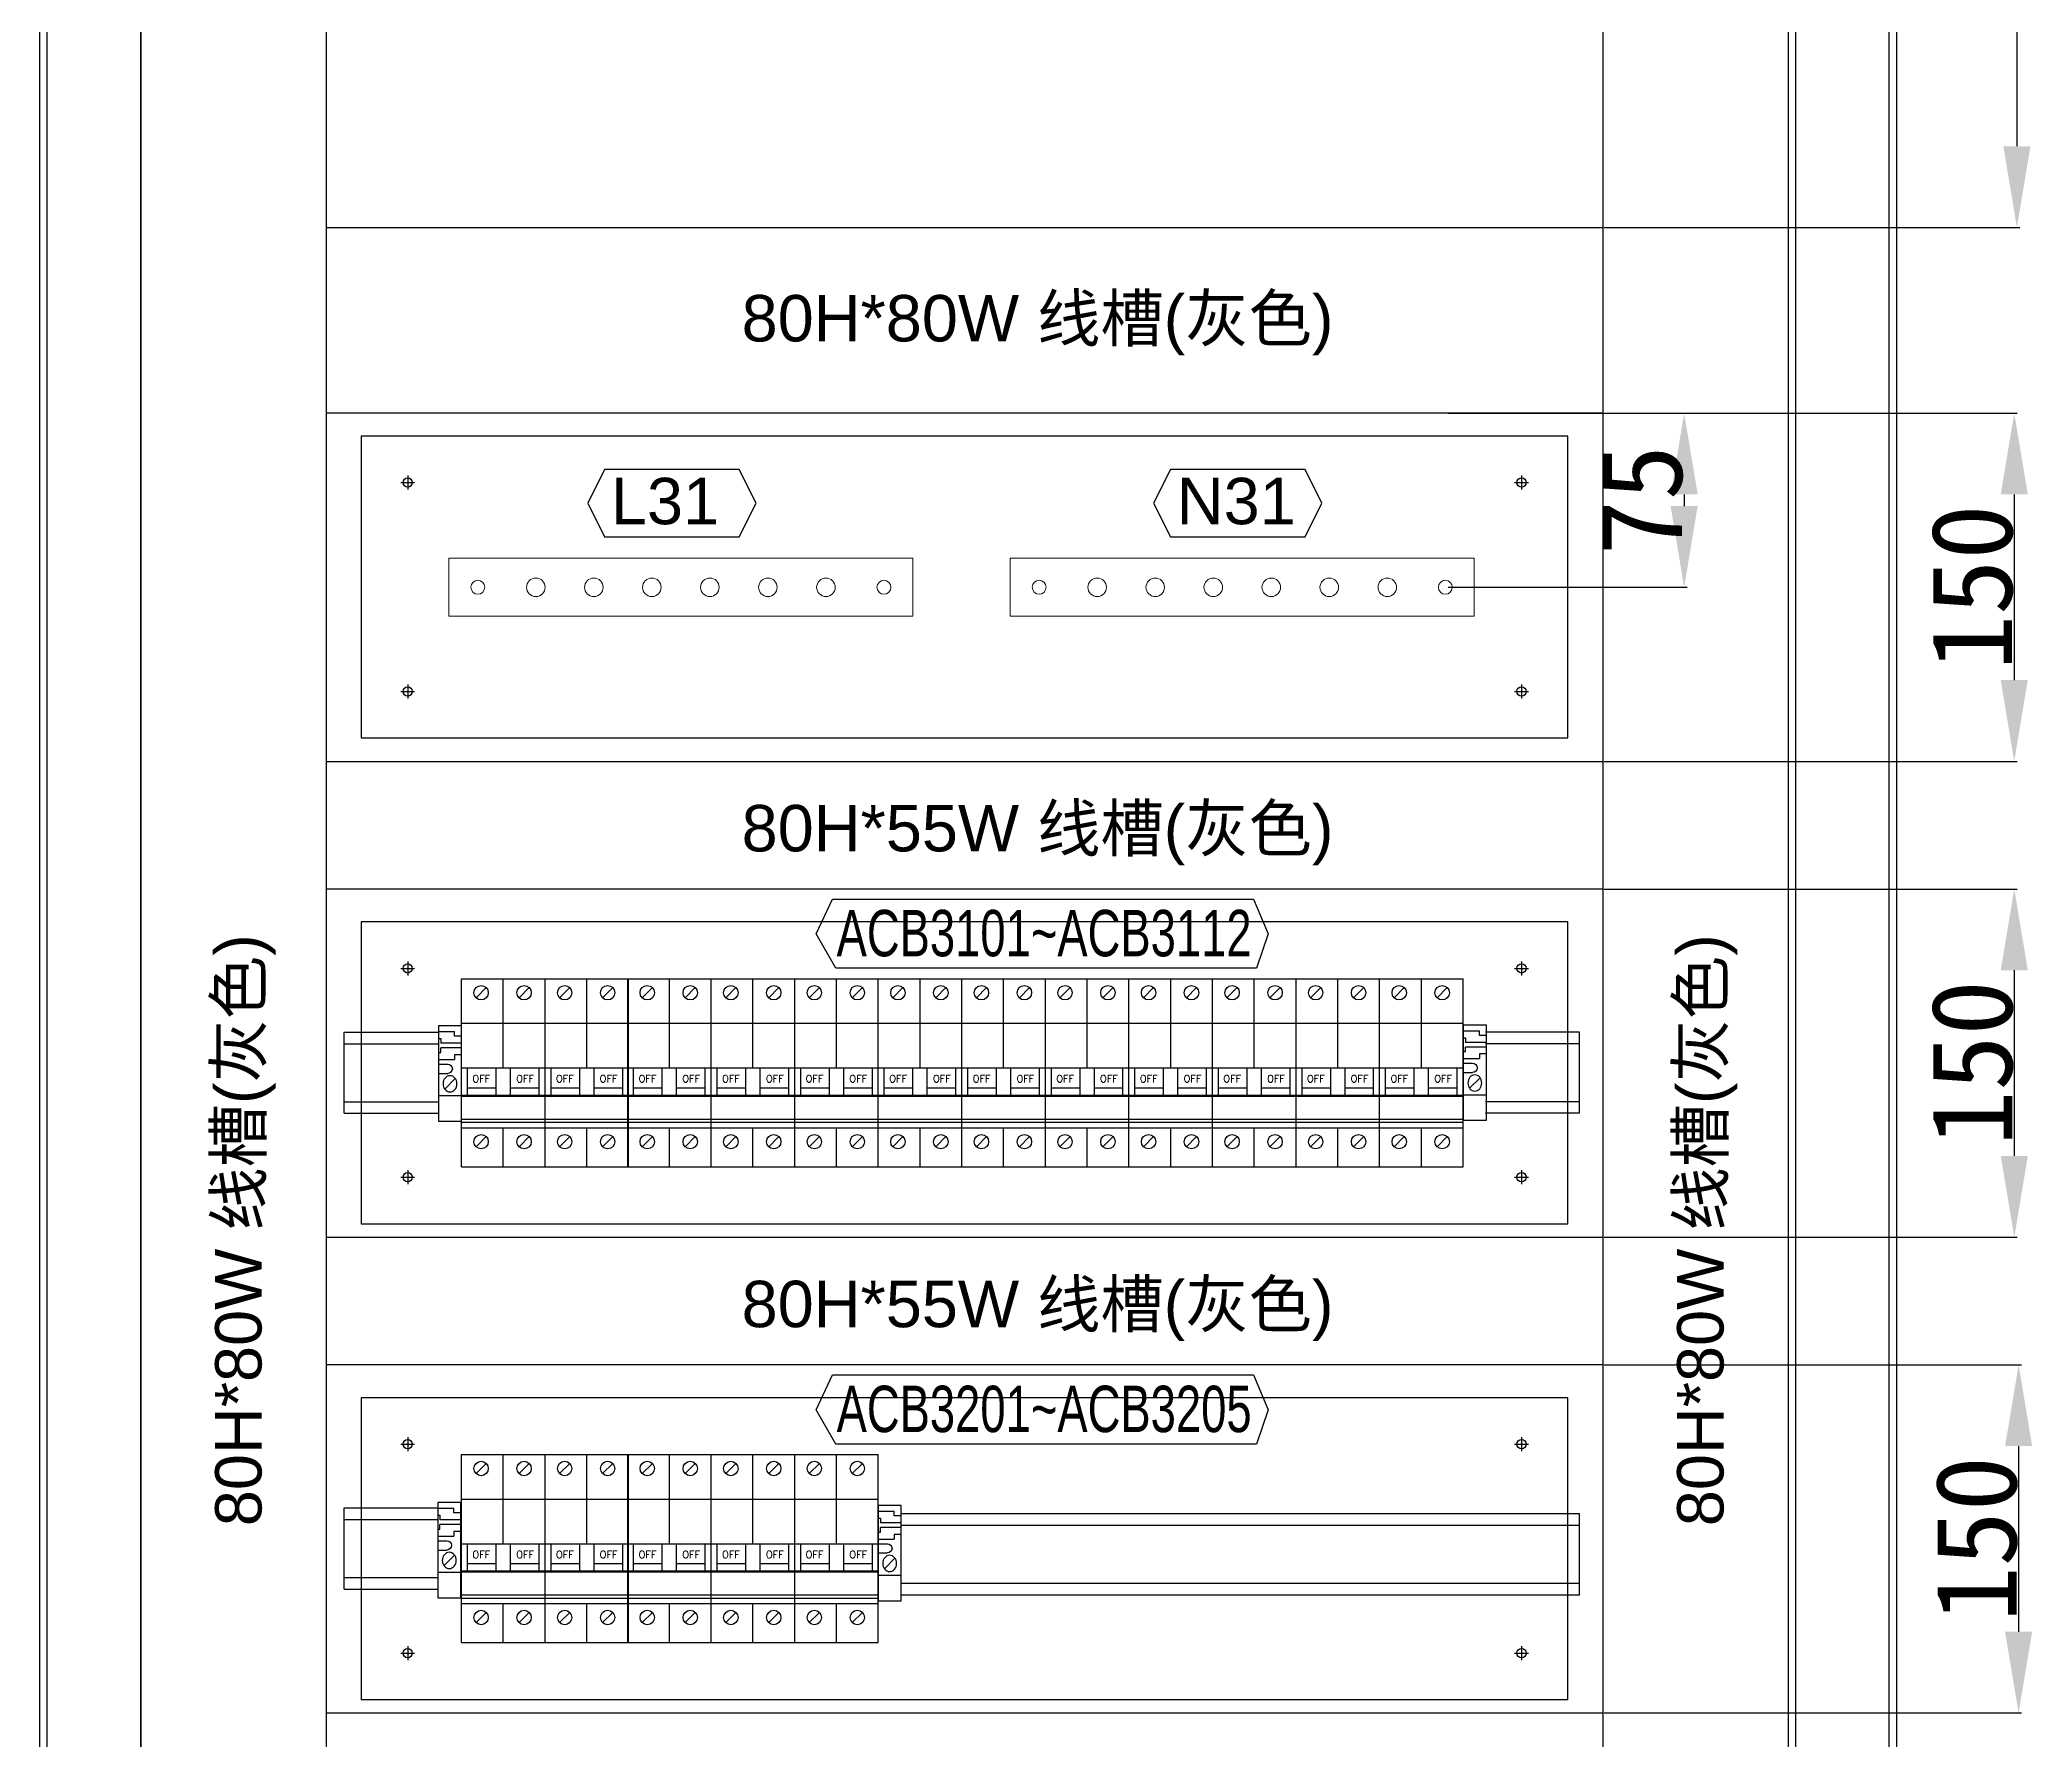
# Model space of a CAD drawing. Extents: x 81437 to 204847, y -54769 to -29444.
# Drawn here: x 92872 to 93731, y -52941 to -52209 of the extents above; entities that cross this region are included whole.
import ezdxf
from ezdxf.enums import TextEntityAlignment as Align
from ezdxf.lldxf.tags import DXFTag

# ---------------------------------------------------------------- set-up
doc = ezdxf.new("R2010")
doc.units = 0
doc.header["$LTSCALE"] = 100
doc.header["$MEASUREMENT"] = 0
for name, color, linetype in [('CABINET', 7, 'Continuous'), ('COMPONENT', 7, 'Continuous'), ('PSU', 12, 'Continuous'), ('TEXT', 7, 'Continuous')]:
    doc.layers.add(name, color=color, linetype=linetype)
doc.styles.add('HZ', font='arial.ttf', dxfattribs={"width": 0.7})
doc.styles.add('ROMANS', font='romans', dxfattribs={"width": 0.8, "height": 2})
doc.styles.get("Standard").update_dxf_attribs({"font": ''})
doc.styles.get('Standard').set_extended_font_data('SimSun')
tags = doc.linetypes.add('CENTER2', pattern=[1.125, 0.75, -0.125, 0.125, -0.125]).pattern_tags.tags
tags[10:11] = [DXFTag(74, 4), DXFTag(75, 0), DXFTag(340, '0'), DXFTag(46, 1.0), DXFTag(50, 0.0), DXFTag(44, 0.0), DXFTag(45, 0.0)]
tags[8:9] = [DXFTag(74, 4), DXFTag(75, 0), DXFTag(340, '0'), DXFTag(46, 1.0), DXFTag(50, 0.0), DXFTag(44, 0.0), DXFTag(45, 0.0)]
tags[6:7] = [DXFTag(74, 4), DXFTag(75, 0), DXFTag(340, '0'), DXFTag(46, 1.0), DXFTag(50, 0.0), DXFTag(44, 0.0), DXFTag(45, 0.0)]
tags[4:5] = [DXFTag(74, 4), DXFTag(75, 0), DXFTag(340, '0'), DXFTag(46, 1.0), DXFTag(50, 0.0), DXFTag(44, 0.0), DXFTag(45, 0.0)]
tags = doc.linetypes.add('HIDDEN', pattern=[0.375, 0.25, -0.125]).pattern_tags.tags
tags[6:7] = [DXFTag(74, 4), DXFTag(75, 0), DXFTag(340, '0'), DXFTag(46, 1.0), DXFTag(50, 0.0), DXFTag(44, 0.0), DXFTag(45, 0.0)]
tags[4:5] = [DXFTag(74, 4), DXFTag(75, 0), DXFTag(340, '0'), DXFTag(46, 1.0), DXFTag(50, 0.0), DXFTag(44, 0.0), DXFTag(45, 0.0)]
doc.dimstyles.new('ISO-25', dxfattribs={"dimtxt": 35, "dimasz": 35, "dimexe": 1.25, "dimexo": 0.625, "dimtad": 1, "dimtoh": 1, "dimdec": 0, "dimtxsty": 'Standard', "dimcen": 2.5, "dimadec": 0, "dimazin": 0, "dimtfac": 1, "dimtdec": 0, "dimtmove": 0, "dimatfit": 3, "dimfxl": 1, "dimarcsym": 0})

# ---------------------------------------------------------------- blocks, each defined once
blk = doc.blocks.new('2P空开')
at = {"layer": 'COMPONENT', "color": 6, "linetype": 'HIDDEN', "ltscale": 0.2}
for p, q in [((-11.76, -8.23), (-7.37, -3.86)), ((6.76, -8.23), (11.15, -3.86)), ((-11.76, -72.42), (-7.37, -68.04)), ((6.76, -72.42), (11.15, -68.04))]:
    blk.add_line(p, q, dxfattribs=at)
for centre in [(-9.56, -6.04), (8.95, -6.04), (-9.56, -70.23), (8.95, -70.23)]:
    blk.add_circle(centre, 3.1, dxfattribs=at)
at = {"layer": 'PSU', "linetype": 'HIDDEN', "ltscale": 0.2}
for p, q in [((-18, 0), (18, 0)), ((-18, -19.21), (-18, 0)), ((0, -19.21), (0, 0)), ((18, -19.21), (18, 0)), ((18, -81), (18, -19.21)), ((-18, -81), (-18, -64.21)), ((0, -81), (0, -64.21)), ((18, -81), (18, -67.23)), ((-18, -81), (18, -81))]:
    blk.add_line(p, q, dxfattribs=at)
at = {"layer": 'PSU'}
for p, q in [((-18, -19.21), (18, -19.21)), ((-18, -64.21), (-18, -19.21)), ((0, -38.43), (0, -19.21)), ((18, -64.21), (18, -19.21)), ((-18, -38.43), (0, -38.43)), ((-15.43, -50.11), (-15.43, -38.43)), ((-3.09, -50.11), (-3.09, -38.43)), ((0, -38.43), (18, -38.43)), ((3.09, -50.11), (3.09, -38.43)), ((15.43, -50.11), (15.43, -38.43)), ((-18, -50.11), (18, -50.11)), ((-18, -50.62), (18, -50.62)), ((-15.43, -47.02), (-3.09, -47.02)), ((3.09, -47.02), (15.43, -47.02)), ((-18, -60.46), (18, -60.46)), ((-18, -61.84), (18, -61.84)), ((-18, -64.21), (18, -64.21)), ((0, -64.21), (0, -64.21))]:
    blk.add_line(p, q, dxfattribs=at)
at = {"layer": 'TEXT', "style": 'ROMANS'}
for p in [(-9.48, -43.11), (9.37, -43.11)]:
    blk.add_text('OFF', height=3.086, dxfattribs=at).set_placement(p, align=Align.MIDDLE)
blk = doc.blocks.new('*D158')
at = {"color": 0, "lineweight": -2, "transparency": 16777216}
for p, q in [((93546.56, -52009.35), (93725.64, -52009.35)), ((93724.39, -52044.35), (93724.39, -52254.37)), ((93546.56, -52289.37), (93725.64, -52289.37))]:
    blk.add_line(p, q, dxfattribs=at)
at = {"color": 0, "transparency": 16777216}
for points in [[(93718.56, -52044.35), (93730.22, -52044.35), (93724.39, -52009.35)], [(93718.56, -52254.37), (93730.22, -52254.37), (93724.39, -52289.37)]]:
    blk.add_solid(points, dxfattribs=at)
at = {"layer": 'Defpoints', "color": 0, "transparency": 16777216}
for p in [(93545.94, -52009.35), (93545.94, -52289.37, 63738.88), (93724.39, -52289.37)]:
    blk.add_point(p, dxfattribs=at)
at = {"color": 0, "transparency": 16777216, "insert": (93706.26, -52149.36), "char_height": 35, "attachment_point": 5, "rotation": 90}
blk.add_mtext('280', dxfattribs=at)
blk = doc.blocks.new('*D159')
at = {"color": 0, "lineweight": -2, "transparency": 16777216}
for p, q in [((93546.56, -52369.37), (93724.49, -52369.37)), ((93723.24, -52404.37), (93723.24, -52484.37)), ((93546.56, -52519.37), (93724.49, -52519.37))]:
    blk.add_line(p, q, dxfattribs=at)
at = {"color": 0, "transparency": 16777216}
for points in [[(93717.41, -52404.37), (93729.08, -52404.37), (93723.24, -52369.37)], [(93717.41, -52484.37), (93729.08, -52484.37), (93723.24, -52519.37)]]:
    blk.add_solid(points, dxfattribs=at)
at = {"layer": 'Defpoints', "color": 0, "transparency": 16777216}
for p in [(93545.94, -52369.37, 63738.88), (93545.94, -52519.37, 63738.88), (93723.24, -52519.37)]:
    blk.add_point(p, dxfattribs=at)
at = {"color": 0, "transparency": 16777216, "insert": (93705.12, -52444.37), "char_height": 35, "attachment_point": 5, "rotation": 90}
blk.add_mtext('150', dxfattribs=at)
blk = doc.blocks.new('*D160')
at = {"color": 0, "lineweight": -2, "transparency": 16777216}
for p, q in [((93546.56, -52574.37), (93724.52, -52574.37)), ((93723.27, -52609.37), (93723.27, -52689.37)), ((93546.56, -52724.37), (93724.52, -52724.37))]:
    blk.add_line(p, q, dxfattribs=at)
at = {"color": 0, "transparency": 16777216}
for points in [[(93717.43, -52609.37), (93729.1, -52609.37), (93723.27, -52574.37)], [(93717.43, -52689.37), (93729.1, -52689.37), (93723.27, -52724.37)]]:
    blk.add_solid(points, dxfattribs=at)
at = {"layer": 'Defpoints', "color": 0, "transparency": 16777216}
for p in [(93545.94, -52574.37, 63738.88), (93545.94, -52724.37, 63738.88), (93723.27, -52724.37)]:
    blk.add_point(p, dxfattribs=at)
at = {"color": 0, "transparency": 16777216, "insert": (93705.14, -52649.37), "char_height": 35, "attachment_point": 5, "rotation": 90}
blk.add_mtext('150', dxfattribs=at)
blk = doc.blocks.new('*D161')
at = {"color": 0, "lineweight": -2, "transparency": 16777216}
for p, q in [((93546.56, -52779.37), (93726.38, -52779.37)), ((93725.13, -52814.37), (93725.13, -52894.37)), ((93546.56, -52929.37), (93726.38, -52929.37))]:
    blk.add_line(p, q, dxfattribs=at)
at = {"color": 0, "transparency": 16777216}
for points in [[(93719.3, -52814.37), (93730.96, -52814.37), (93725.13, -52779.37)], [(93719.3, -52894.37), (93730.96, -52894.37), (93725.13, -52929.37)]]:
    blk.add_solid(points, dxfattribs=at)
at = {"layer": 'Defpoints', "color": 0, "transparency": 16777216}
for p in [(93545.94, -52779.37, 63738.88), (93545.94, -52929.37, 63738.88), (93725.13, -52929.37)]:
    blk.add_point(p, dxfattribs=at)
at = {"color": 0, "transparency": 16777216, "insert": (93707.01, -52854.37), "char_height": 35, "attachment_point": 5, "rotation": 90}
blk.add_mtext('150', dxfattribs=at)
blk = doc.blocks.new('*D167')
at = {"color": 0, "lineweight": -2, "transparency": 16777216}
for p, q in [((93479.28, -52369.37), (93582.26, -52369.37)), ((93581.01, -52404.37), (93581.01, -52409.37)), ((93479.28, -52444.37), (93582.26, -52444.37))]:
    blk.add_line(p, q, dxfattribs=at)
at = {"color": 0, "transparency": 16777216}
for points in [[(93575.17, -52404.37), (93586.84, -52404.37), (93581.01, -52369.37)], [(93575.17, -52409.37), (93586.84, -52409.37), (93581.01, -52444.37)]]:
    blk.add_solid(points, dxfattribs=at)
at = {"layer": 'Defpoints', "color": 0, "transparency": 16777216}
for p in [(93478.66, -52369.37, 63738.88), (93478.66, -52444.37, 63738.88), (93581.01, -52444.37)]:
    blk.add_point(p, dxfattribs=at)
at = {"color": 0, "transparency": 16777216, "insert": (93562.88, -52406.87), "char_height": 35, "attachment_point": 5, "rotation": 90}
blk.add_mtext('75', dxfattribs=at)
blk = doc.blocks.new('堵头')
at = {"color": 53}
for p, q in [((0, -41), (0, 0)), ((0, 0), (10, 0)), ((10, 0), (10, -41)), ((0, -11), (10, -11)), ((7.28, -18.33), (2.72, -13.78)), ((0, -20.55), (4, -20.55)), ((0, -24.55), (4, -24.55)), ((0, -26.55), (7, -26.55)), ((0, -29.55), (1, -29.55)), ((1, -29.55), (1, -31.55)), ((10, -31.55), (1, -31.55)), ((10, -33.55), (1, -33.55)), ((1, -35.55), (1, -33.55)), ((7, -28.55), (7, -26.55)), ((10, -28.55), (7, -28.55)), ((0, -35.55), (1, -35.55)), ((0, -38.55), (7, -38.55)), ((10, -41), (0, -41)), ((10, -36.55), (7, -36.55)), ((7, -36.55), (7, -38.55))]:
    blk.add_line(p, q, dxfattribs=at)
blk.add_arc((4, -22.55), 2, 270, 90, dxfattribs=at)
blk.add_ellipse((5, -16.05), major_axis=(0, -3.5), ratio=0.857143, start_param=4.712389, end_param=10.995574, dxfattribs=at)

msp = doc.modelspace()

# ---------------------------------------------------------------- linework, layer by layer
at = {"color": 7}
for p, q in [((92872.44, -53960.85), (92872.44, -51850.85)), ((92872.44, -53960.85), (92872.44, -51850.85)), ((93672.44, -51850.85), (93672.44, -53960.85)), ((93672.44, -51850.85), (93672.44, -53960.85)), ((92915.94, -53807.35), (92915.94, -51894.35)), ((92915.94, -51974.85), (92915.94, -53775.15)), ((93628.94, -51972.35), (93628.94, -53807.35))]:
    msp.add_line(p, q, dxfattribs=at)
at = {"color": 7, "linetype": 'HIDDEN'}
for p, q in [((92875.64, -53850.85), (92875.64, -51850.85)), ((92875.64, -53850.85), (92875.64, -51850.85)), ((93669.24, -51850.85), (93669.24, -53850.85)), ((93669.24, -51850.85), (93669.24, -53850.85))]:
    msp.add_line(p, q, dxfattribs=at)
at = {"color": 4, "linetype": 'CENTER2'}
for p, q in [((93027.94, -52399.23, 63738.88), (93033.94, -52399.23, 63738.88)), ((93030.94, -52396.23, 63738.88), (93030.94, -52402.23, 63738.88)), ((93507.94, -52399.23, 63738.88), (93513.94, -52399.23, 63738.88)), ((93510.94, -52396.23, 63738.88), (93510.94, -52402.23, 63738.88)), ((93027.94, -52489.23, 63738.88), (93033.94, -52489.23, 63738.88)), ((93030.94, -52486.23, 63738.88), (93030.94, -52492.23, 63738.88)), ((93507.94, -52489.23, 63738.88), (93513.94, -52489.23, 63738.88)), ((93510.94, -52486.23, 63738.88), (93510.94, -52492.23, 63738.88)), ((93027.94, -52608.56, 63738.88), (93033.94, -52608.56, 63738.88)), ((93030.94, -52605.56, 63738.88), (93030.94, -52611.56, 63738.88)), ((93507.94, -52608.56, 63738.88), (93513.94, -52608.56, 63738.88)), ((93510.94, -52605.56, 63738.88), (93510.94, -52611.56, 63738.88)), ((93030.94, -52695.56, 63738.88), (93030.94, -52701.56, 63738.88)), ((93510.94, -52695.56, 63738.88), (93510.94, -52701.56, 63738.88)), ((93027.94, -52698.56, 63738.88), (93033.94, -52698.56, 63738.88)), ((93507.94, -52698.56, 63738.88), (93513.94, -52698.56, 63738.88)), ((93027.94, -52813.56, 63738.88), (93033.94, -52813.56, 63738.88)), ((93030.94, -52810.56, 63738.88), (93030.94, -52816.56, 63738.88)), ((93507.94, -52813.56, 63738.88), (93513.94, -52813.56, 63738.88)), ((93510.94, -52810.56, 63738.88), (93510.94, -52816.56, 63738.88)), ((93030.94, -52900.56, 63738.88), (93030.94, -52906.56, 63738.88)), ((93510.94, -52900.56, 63738.88), (93510.94, -52906.56, 63738.88)), ((93027.94, -52903.56, 63738.88), (93033.94, -52903.56, 63738.88)), ((93507.94, -52903.56, 63738.88), (93513.94, -52903.56, 63738.88))]:
    msp.add_line(p, q, dxfattribs=at)
at = {"linetype": 'CENTER2'}
for p, q in [((93030.85, -52399.23, 63738.88), (93031.03, -52399.23, 63738.88)), ((93030.94, -52399.32, 63738.88), (93030.94, -52399.14, 63738.88)), ((93510.85, -52399.23, 63738.88), (93511.03, -52399.23, 63738.88)), ((93510.94, -52399.32, 63738.88), (93510.94, -52399.14, 63738.88)), ((93030.85, -52489.23, 63738.88), (93031.03, -52489.23, 63738.88)), ((93030.94, -52489.32, 63738.88), (93030.94, -52489.14, 63738.88)), ((93510.85, -52489.23, 63738.88), (93511.03, -52489.23, 63738.88)), ((93510.94, -52489.32, 63738.88), (93510.94, -52489.14, 63738.88)), ((93030.85, -52608.56, 63738.88), (93031.03, -52608.56, 63738.88)), ((93030.94, -52608.65, 63738.88), (93030.94, -52608.47, 63738.88)), ((93510.85, -52608.56, 63738.88), (93511.03, -52608.56, 63738.88)), ((93510.94, -52608.65, 63738.88), (93510.94, -52608.47, 63738.88)), ((93030.85, -52698.56, 63738.88), (93031.03, -52698.56, 63738.88)), ((93030.94, -52698.65, 63738.88), (93030.94, -52698.47, 63738.88)), ((93510.85, -52698.56, 63738.88), (93511.03, -52698.56, 63738.88)), ((93510.94, -52698.65, 63738.88), (93510.94, -52698.47, 63738.88)), ((93030.85, -52813.56, 63738.88), (93031.03, -52813.56, 63738.88)), ((93030.94, -52813.65, 63738.88), (93030.94, -52813.47, 63738.88)), ((93510.85, -52813.56, 63738.88), (93511.03, -52813.56, 63738.88)), ((93510.94, -52813.65, 63738.88), (93510.94, -52813.47, 63738.88)), ((93030.85, -52903.56, 63738.88), (93031.03, -52903.56, 63738.88)), ((93030.94, -52903.65, 63738.88), (93030.94, -52903.47, 63738.88)), ((93510.85, -52903.56, 63738.88), (93511.03, -52903.56, 63738.88)), ((93510.94, -52903.65, 63738.88), (93510.94, -52903.47, 63738.88))]:
    msp.add_line(p, q, dxfattribs=at)
at = {"color": 6}
for p, q in [((93003.62, -52671.01, 63738.88), (93003.62, -52636.01, 63738.88)), ((93003.62, -52636.01, 63738.88), (93044.16, -52636.01, 63738.88)), ((93535.89, -52636.01, 63738.88), (93495.35, -52636.01, 63738.88)), ((93535.89, -52671.01, 63738.88), (93535.89, -52636.01, 63738.88)), ((93003.62, -52641.01, 63738.88), (93044.16, -52641.01, 63738.88)), ((93535.89, -52641.01, 63738.88), (93495.35, -52641.01, 63738.88)), ((93003.62, -52666.01, 63738.88), (93044.16, -52666.01, 63738.88)), ((93535.89, -52666.01, 63738.88), (93495.35, -52666.01, 63738.88)), ((93003.62, -52671.01, 63738.88), (93044.16, -52671.01, 63738.88)), ((93535.89, -52671.01, 63738.88), (93495.35, -52671.01, 63738.88)), ((93003.62, -52876.01, 63738.88), (93003.62, -52841.01, 63738.88)), ((93003.62, -52841.01, 63738.88), (93044.16, -52841.01, 63738.88)), ((93003.62, -52846.01, 63738.88), (93044.16, -52846.01, 63738.88)), ((93535.89, -52843.56, 63738.88), (93243.65, -52843.56, 63738.87)), ((93535.89, -52848.56, 63738.88), (93243.65, -52848.56, 63738.87)), ((93535.89, -52878.56, 127477.75), (93535.89, -52843.56, 127477.75)), ((93003.62, -52871.01, 63738.88), (93044.16, -52871.01, 63738.88)), ((93003.62, -52876.01, 63738.88), (93044.16, -52876.01, 63738.88)), ((93535.89, -52873.56, 63738.88), (93243.65, -52873.56, 63738.87)), ((93535.89, -52878.56, 63738.88), (93243.65, -52878.56, 63738.87))]:
    msp.add_line(p, q, dxfattribs=at)
for points in [[(92915.94, -53729.85), (92995.94, -53729.85), (92995.94, -51929.35), (92915.94, -51929.35)], [(93545.94, -53729.85), (93625.94, -53729.85), (93625.94, -51929.35), (93545.94, -51929.35)]]:
    msp.add_lwpolyline(points, close=True)
at = {"elevation": 63738.88}
for points in [[(92995.94, -52289.37), (93545.94, -52289.37), (93545.94, -52369.37), (92995.94, -52369.37)], [(93010.94, -52509.23), (93530.94, -52509.23), (93530.94, -52379.23), (93010.94, -52379.23)], [(92995.94, -52519.37), (93545.94, -52519.37), (93545.94, -52574.37), (92995.94, -52574.37)], [(93010.94, -52718.56), (93530.94, -52718.56), (93530.94, -52588.56), (93010.94, -52588.56)], [(92995.94, -52724.37), (93545.94, -52724.37), (93545.94, -52779.37), (92995.94, -52779.37)], [(93010.94, -52923.56), (93530.94, -52923.56), (93530.94, -52793.56), (93010.94, -52793.56)], [(92995.94, -52929.37), (93545.94, -52929.37), (93545.94, -52984.37), (92995.94, -52984.37)]]:
    msp.add_lwpolyline(points, close=True, dxfattribs=at)
at = {"color": 3}
for points in [[(93173.83, -52393.64), (93115.8, -52393.64), (93108.54, -52408.15), (93115.8, -52422.67), (93173.83, -52422.67), (93181.09, -52408.15), (93173.83, -52393.64)], [(93417.68, -52393.64), (93359.65, -52393.64), (93352.39, -52408.15), (93359.65, -52422.67), (93417.68, -52422.67), (93424.94, -52408.15), (93417.68, -52393.64)]]:
    msp.add_lwpolyline(points, dxfattribs=at)
at = {"color": 6, "lineweight": 20}
for points in [[(93048.67, -52456.87), (93248.67, -52456.87), (93248.67, -52431.87), (93048.67, -52431.87)], [(93290.58, -52456.87), (93490.58, -52456.87), (93490.58, -52431.87), (93290.58, -52431.87)]]:
    msp.add_lwpolyline(points, close=True, dxfattribs=at)
at = {"color": 3, "elevation": 63738.88}
for points in [[(93214.03, -52578.7), (93395.38, -52578.7), (93401.72, -52593.7), (93396.76, -52608.5), (93215.41, -52608.5), (93206.92, -52593.7), (93214.03, -52578.7)], [(93214.03, -52783.7), (93395.38, -52783.7), (93401.72, -52798.7), (93396.76, -52813.5), (93215.41, -52813.5), (93206.92, -52798.7), (93214.03, -52783.7)]]:
    msp.add_lwpolyline(points, dxfattribs=at)
for centre in [(93030.94, -52399.23, 63738.88), (93510.94, -52399.23, 63738.88), (93030.94, -52489.23, 63738.88), (93510.94, -52489.23, 63738.88), (93030.94, -52608.56, 63738.88), (93510.94, -52608.56, 63738.88), (93030.94, -52698.56, 63738.88), (93510.94, -52698.56, 63738.88), (93030.94, -52813.56, 63738.88), (93510.94, -52813.56, 63738.88), (93030.94, -52903.56, 63738.88), (93510.94, -52903.56, 63738.88)]:
    msp.add_circle(centre, 2)
at = {"color": 6, "lineweight": 20}
for centre, radius in [((93061.17, -52444.37), 3), ((93086.17, -52444.37), 4), ((93111.17, -52444.37), 4), ((93136.17, -52444.37), 4), ((93161.17, -52444.37), 4), ((93186.17, -52444.37), 4), ((93211.17, -52444.37), 4), ((93236.17, -52444.37), 3), ((93303.08, -52444.37), 3), ((93328.08, -52444.37), 4), ((93353.08, -52444.37), 4), ((93378.08, -52444.37), 4), ((93403.08, -52444.37), 4), ((93428.08, -52444.37), 4), ((93453.08, -52444.37), 4), ((93478.08, -52444.37), 3)]:
    msp.add_circle(centre, radius, dxfattribs=at)

# ---------------------------------------------------------------- block references
at = {"xscale": -1, "rotation": 180}
for p in [(93044.19, -52674.35, 63738.88), (93485.8, -52673.99, 191216.62), (93043.87, -52879.71, 63738.88), (93233.65, -52880.99, 63738.88)]:
    msp.add_blockref('堵头', p, dxfattribs=at)
at = {"layer": 'CABINET'}
for p in [(93072.16, -52613.01, 63738.88), (93108.16, -52613.01, 63738.88), (93143.75, -52613.01, 63738.88), (93179.75, -52613.01, 63738.88), (93215.75, -52613.01, 63738.88), (93251.75, -52613.01, 63738.88), (93287.76, -52613.01, 63738.88), (93323.76, -52613.01, 63738.88), (93359.76, -52613.01, 63738.88), (93395.76, -52613.01, 63738.88), (93431.77, -52613.01, 63738.88), (93467.77, -52613.01, 63738.88), (93072.16, -52818.01, 63738.88), (93108.16, -52818.01, 63738.88), (93143.75, -52818.01, 63738.88), (93179.75, -52818.01, 63738.88), (93215.75, -52818.01, 63738.88)]:
    msp.add_blockref('2P空开', p, dxfattribs=at)

# ---------------------------------------------------------------- texts
at = {"lineweight": 0, "style": 'HZ'}
for s, p in [('80H*80W 线槽(灰色)', (93174.85, -52338.44)), ('80H*55W 线槽(灰色)', (93174.85, -52558.16)), ('80H*55W 线槽(灰色)', (93174.85, -52763.16))]:
    msp.add_text(s, height=20, dxfattribs=at).set_placement(p)
at = {"color": 0, "style": 'HZ'}
for s, p in [('L31', (93118.52, -52417.21)), ('N31', (93362.37, -52417.21))]:
    msp.add_text(s, height=20, dxfattribs=at).set_placement(p)
at = {"color": 0, "style": 'HZ', "width": 0.7}
for s, p in [('ACB3101~ACB3112', (93305.19, -52603.37, 63738.88)), ('ACB3201~ACB3205', (93305.19, -52808.37, 63738.88))]:
    msp.add_text(s, height=20, dxfattribs=at).set_placement(p, align=Align.CENTER)
at = {"lineweight": 0, "style": 'HZ'}
for p in [(92967.97, -52848.9), (93597.97, -52848.9)]:
    msp.add_text('80H*80W 线槽(灰色)', height=20, rotation=90, dxfattribs=at).set_placement(p)

# ---------------------------------------------------------------- dimensions: what is measured, and where the dimension line sits
at = {"color": 3}
for base, p1, p2, picture, middle in [((93724.39, -52289.37), (93545.94, -52009.35), (93545.94, -52289.37, 63738.88), '*D158', (93706.26, -52149.36)), ((93581.01, -52444.37), (93478.66, -52369.37, 63738.88), (93478.66, -52444.37, 63738.88), '*D167', (93562.88, -52406.87)), ((93723.24, -52519.37), (93545.94, -52369.37, 63738.88), (93545.94, -52519.37, 63738.88), '*D159', (93705.12, -52444.37)), ((93723.27, -52724.37), (93545.94, -52574.37, 63738.88), (93545.94, -52724.37, 63738.88), '*D160', (93705.14, -52649.37)), ((93725.13, -52929.37), (93545.94, -52779.37, 63738.88), (93545.94, -52929.37, 63738.88), '*D161', (93707.01, -52854.37))]:
    dim = msp.add_linear_dim(base=base, p1=p1, p2=p2, angle=90, dimstyle='ISO-25', dxfattribs=at)
    dim.commit()
    dim.dimension.update_dxf_attribs({"geometry": picture, "text_midpoint": middle})

doc.saveas('drawing.dxf')
